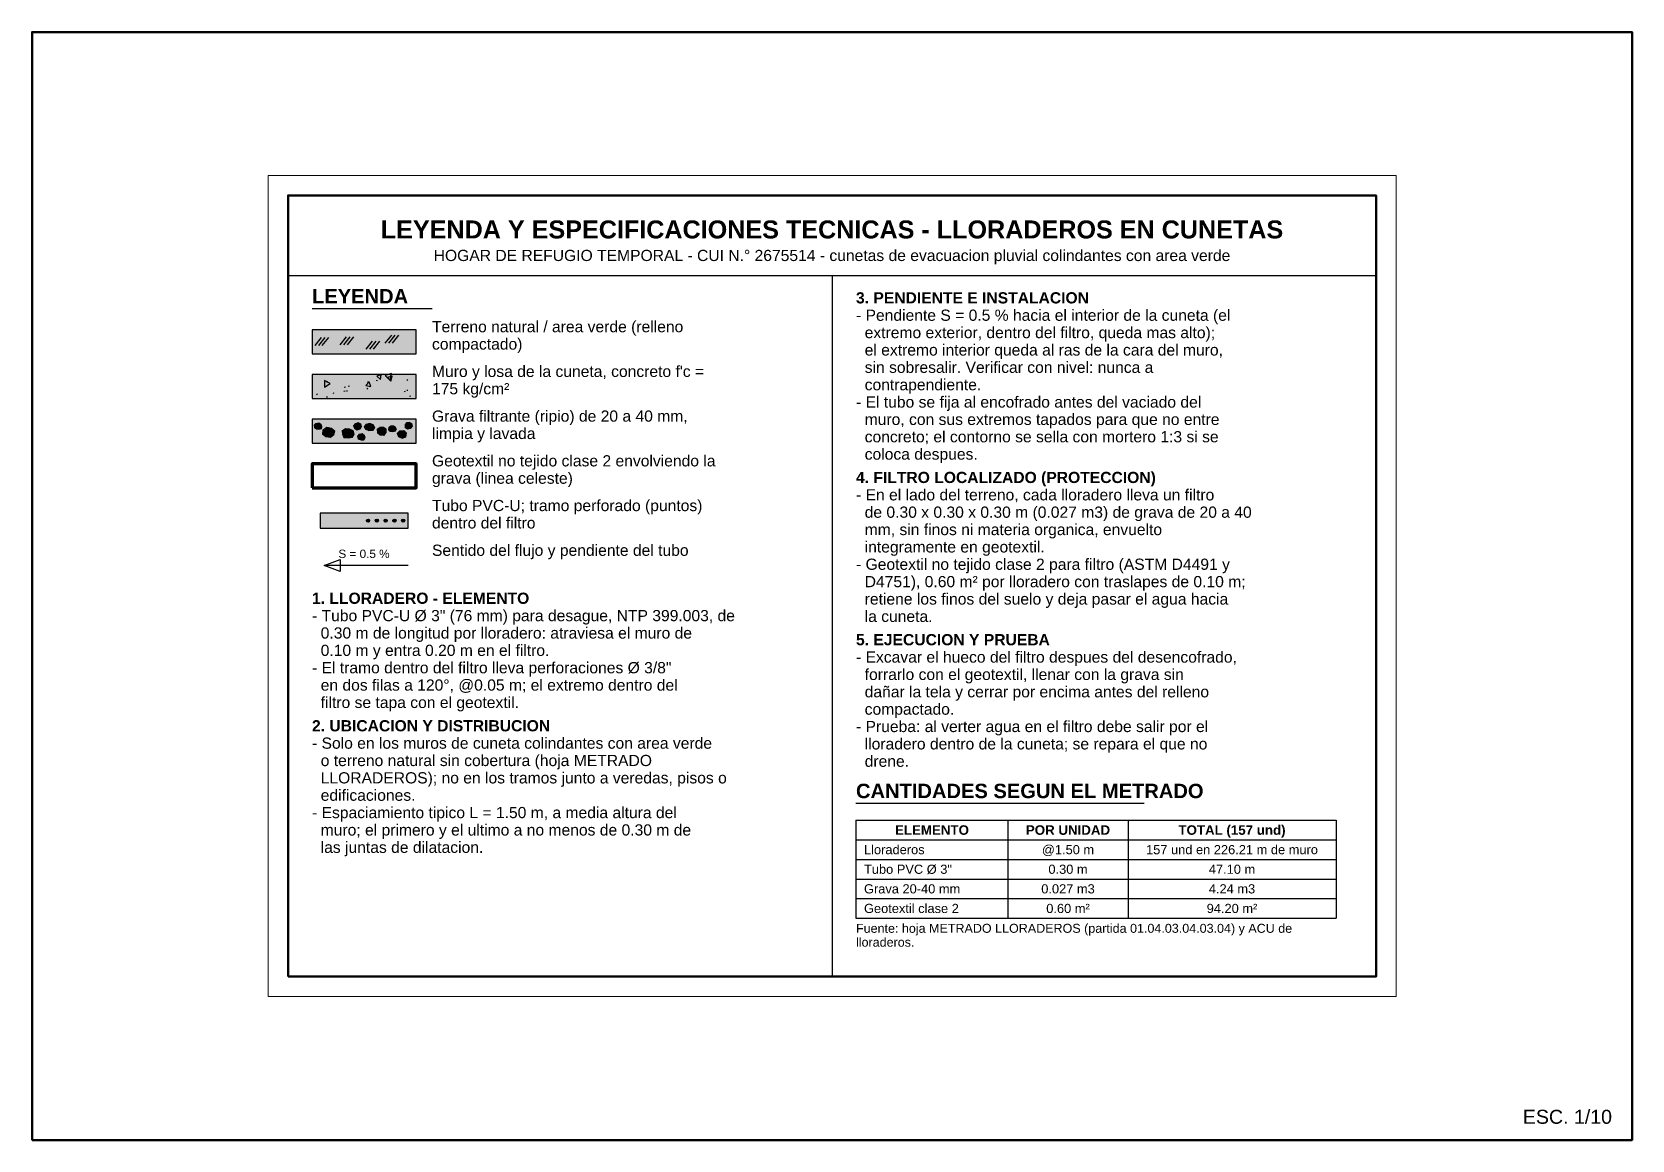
# Paper-space layout 'ESPECIFICACIONES 1-10' of a CAD drawing. Header units: metres, sheet in millimetres. Extents: x 10 to 410, y 10 to 287.
# The model-space entities are those that its viewports show. They can reach past a viewport. Long polylines and large blocks are cut down to what shows.
import ezdxf
from ezdxf.enums import TextEntityAlignment as Align

# ---------------------------------------------------------------- set-up
doc = ezdxf.new("R2010")
doc.units = ezdxf.units.M
for name, color, linetype in [('LEY-MARCO', 250, 'Continuous'), ('LEY-RELLENO', 8, 'Continuous'), ('LEY-SIMBOLO', 7, 'Continuous'), ('LEY-TEXTO', 7, 'Continuous'), ('LEY-TITULO', 160, 'Continuous')]:
    doc.layers.add(name, color=color, linetype=linetype)
doc.styles.add('ARIAL', font='arial.ttf')
doc.styles.add('ARIAL-N', font='arialbd.ttf')

# ---------------------------------------------------------------- blocks, each defined once
blk = doc.blocks.new('ESPEC_LLORADEROS')
at = {"layer": 'LEY-RELLENO', "true_color": 0xecdec8}
h = blk.add_hatch(color=7, dxfattribs=at)
h.dxf.hatch_style = 1
h.paths.add_polyline_path([(0.06, 1.9042), (0.32, 1.9042), (0.32, 1.9642), (0.06, 1.9642)])
at = {"layer": 'LEY-RELLENO', "true_color": 0xdeded8}
h = blk.add_hatch(color=7, dxfattribs=at)
h.dxf.hatch_style = 1
h.paths.add_polyline_path([(0.06, 1.7924), (0.32, 1.7924), (0.32, 1.8524), (0.06, 1.8524)])
at = {"layer": 'LEY-RELLENO', "true_color": 0xe8e0d0}
h = blk.add_hatch(color=7, dxfattribs=at)
h.dxf.hatch_style = 1
h.paths.add_polyline_path([(0.06, 1.6806), (0.32, 1.6806), (0.32, 1.7406), (0.06, 1.7406)])
at = {"layer": 'LEY-RELLENO', "true_color": 0xbaa88c}
h = blk.add_hatch(color=7, dxfattribs=at)
h.dxf.hatch_style = 1
h.paths.add_polyline_path([(0.0662, 1.7194), (0.0711, 1.7158), (0.0771, 1.7148), (0.0835, 1.7168), (0.0842, 1.7226), (0.0825, 1.7277), (0.077, 1.7313), (0.0699, 1.7302), (0.0652, 1.7254)])
at = {"layer": 'LEY-RELLENO', "true_color": 0xc4b69c}
h = blk.add_hatch(color=7, dxfattribs=at)
h.dxf.hatch_style = 1
h.paths.add_polyline_path([(0.0947, 1.6963), (0.1062, 1.6949), (0.1148, 1.7013), (0.1167, 1.7109), (0.1088, 1.7184), (0.0967, 1.7203), (0.0871, 1.7135), (0.0864, 1.7032)])
at = {"layer": 'LEY-RELLENO', "true_color": 0xb0a084}
h = blk.add_hatch(color=7, dxfattribs=at)
h.dxf.hatch_style = 1
h.paths.add_polyline_path([(0.164, 1.7243), (0.1663, 1.7173), (0.1729, 1.7135), (0.1802, 1.7157), (0.1836, 1.7218), (0.1824, 1.7287), (0.1756, 1.7322), (0.1684, 1.7301)])
at = {"layer": 'LEY-RELLENO', "true_color": 0xc4b69c}
h = blk.add_hatch(color=7, dxfattribs=at)
h.dxf.hatch_style = 1
h.paths.add_polyline_path([(0.2044, 1.7306), (0.1957, 1.728), (0.1904, 1.7216), (0.1942, 1.7145), (0.2024, 1.7112), (0.2119, 1.7126), (0.2173, 1.7198), (0.2126, 1.727)])
at = {"layer": 'LEY-RELLENO', "true_color": 0xb0a084}
h = blk.add_hatch(color=7, dxfattribs=at)
h.dxf.hatch_style = 1
h.paths.add_polyline_path([(0.2237, 1.7069), (0.2301, 1.7011), (0.2396, 1.7002), (0.2453, 1.7071), (0.2456, 1.7154), (0.2388, 1.7206), (0.2301, 1.7208), (0.2233, 1.7153)])
h = blk.add_hatch(color=7, dxfattribs=at)
h.dxf.hatch_style = 1
h.paths.add_polyline_path([(0.2689, 1.7205), (0.264, 1.7241), (0.2569, 1.7239), (0.2519, 1.7199), (0.2509, 1.7144), (0.2551, 1.7097), (0.2622, 1.7087), (0.2685, 1.7109), (0.2712, 1.7158)])
at = {"layer": 'LEY-RELLENO', "true_color": 0x968a76}
h = blk.add_hatch(color=7, dxfattribs=at)
h.dxf.hatch_style = 1
h.paths.add_polyline_path([(0.2927, 1.72), (0.2991, 1.7158), (0.3064, 1.7173), (0.311, 1.7229), (0.3092, 1.7296), (0.3036, 1.7334), (0.297, 1.7323), (0.2926, 1.7273)])
at = {"layer": 'LEY-RELLENO', "true_color": 0xb0a084}
h = blk.add_hatch(color=7, dxfattribs=at)
h.dxf.hatch_style = 1
h.paths.add_polyline_path([(0.1354, 1.7118), (0.1361, 1.7028), (0.1396, 1.694), (0.1501, 1.6936), (0.1606, 1.6949), (0.1657, 1.7036), (0.1625, 1.7127), (0.1536, 1.7169), (0.1438, 1.7173)])
at = {"layer": 'LEY-RELLENO', "true_color": 0xc4b69c}
h = blk.add_hatch(color=7, dxfattribs=at)
h.dxf.hatch_style = 1
h.paths.add_polyline_path([(0.1897, 1.6884), (0.1931, 1.6942), (0.1912, 1.7002), (0.1856, 1.7048), (0.1779, 1.7032), (0.1741, 1.6971), (0.1758, 1.6904), (0.1825, 1.6878)])
at = {"layer": 'LEY-RELLENO', "true_color": 0xbaa88c}
h = blk.add_hatch(color=7, dxfattribs=at)
h.dxf.hatch_style = 1
h.paths.add_polyline_path([(0.2963, 1.7054), (0.2895, 1.7125), (0.2797, 1.7113), (0.2733, 1.7046), (0.2766, 1.6963), (0.2851, 1.6927), (0.2943, 1.6961)])
at = {"layer": 'LEY-RELLENO', "true_color": 0xb4d6f6}
h = blk.add_hatch(color=151, dxfattribs=at)
h.dxf.hatch_style = 1
h.paths.add_polyline_path([(0.08, 1.468), (0.3, 1.468), (0.3, 1.506), (0.08, 1.506)])
at = {"layer": 'LEY-SIMBOLO'}
h = blk.add_hatch(color=7, dxfattribs=at)
edge = h.paths.add_edge_path()
edge.add_arc((0.2, 1.487), 0.004, 0, 360)
h = blk.add_hatch(color=7, dxfattribs=at)
edge = h.paths.add_edge_path()
edge.add_arc((0.222, 1.487), 0.004, 0, 360)
h = blk.add_hatch(color=7, dxfattribs=at)
edge = h.paths.add_edge_path()
edge.add_arc((0.244, 1.487), 0.004, 0, 360)
h = blk.add_hatch(color=7, dxfattribs=at)
edge = h.paths.add_edge_path()
edge.add_arc((0.266, 1.487), 0.004, 0, 360)
h = blk.add_hatch(color=7, dxfattribs=at)
edge = h.paths.add_edge_path()
edge.add_arc((0.288, 1.487), 0.004, 0, 360)
at = {"layer": 'LEY-MARCO', "color": 250}
for p, q in [((0, 2.1), (2.72, 2.1)), ((1.36, 2.1), (1.36, 0.3472))]:
    blk.add_line(p, q, dxfattribs=at)
at = {"layer": 'LEY-MARCO', "color": 8}
for p, q in [((1.42, 0.738), (2.62, 0.738)), ((1.42, 0.738), (1.42, 0.493)), ((1.8, 0.738), (1.8, 0.493)), ((2.1, 0.738), (2.1, 0.493)), ((2.62, 0.738), (2.62, 0.493)), ((1.42, 0.689), (2.62, 0.689)), ((1.42, 0.64), (2.62, 0.64)), ((1.42, 0.591), (2.62, 0.591)), ((1.42, 0.542), (2.62, 0.542)), ((1.42, 0.493), (2.62, 0.493))]:
    blk.add_line(p, q, dxfattribs=at)
at = {"layer": 'LEY-MARCO', "color": 250, "lineweight": 50}
blk.add_lwpolyline([(0, 0.3472), (2.72, 0.3472), (2.72, 2.3), (0, 2.3)], close=True, dxfattribs=at)
at = {"layer": 'LEY-RELLENO', "true_color": 0xa5845c}
for p, q in [((0.0678, 1.9251), (0.0838, 1.9451)), ((0.0768, 1.9251), (0.0928, 1.9451)), ((0.0858, 1.9251), (0.1018, 1.9451)), ((0.1304, 1.9263), (0.1464, 1.9463)), ((0.1394, 1.9263), (0.1554, 1.9463)), ((0.1484, 1.9263), (0.1644, 1.9463)), ((0.1955, 1.9155), (0.2115, 1.9355)), ((0.2045, 1.9155), (0.2205, 1.9355)), ((0.2135, 1.9155), (0.2295, 1.9355)), ((0.2433, 1.9309), (0.2593, 1.9509)), ((0.2523, 1.9309), (0.2683, 1.9509)), ((0.2613, 1.9309), (0.2773, 1.9509))]:
    blk.add_line(p, q, dxfattribs=at)
at = {"layer": 'LEY-RELLENO', "true_color": 0x787874}
for p, q in [((0.2531, 1.8401), (0.2561, 1.8404)), ((0.2558, 1.8469), (0.2572, 1.8495)), ((0.0709, 1.8024), (0.0734, 1.8041)), ((0.0974, 1.833), (0.1, 1.8345)), ((0.1158, 1.8047), (0.1131, 1.8059)), ((0.1398, 1.811), (0.1427, 1.8118)), ((0.1406, 1.821), (0.1436, 1.8215)), ((0.1478, 1.8095), (0.1479, 1.8125)), ((0.1508, 1.8234), (0.1537, 1.8244)), ((0.1992, 1.8153), (0.1983, 1.8182)), ((0.2017, 1.8328), (0.1987, 1.8333)), ((0.2234, 1.8366), (0.2205, 1.8372)), ((0.2911, 1.8096), (0.2937, 1.8111)), ((0.2995, 1.8375), (0.297, 1.8392)), ((0.2989, 1.8113), (0.2985, 1.8143)), ((0.0984, 1.7949), (0.0974, 1.7977)), ((0.3064, 1.7965), (0.3054, 1.7993))]:
    blk.add_line(p, q, dxfattribs=at)
for points in [[(0.2219, 1.8478), (0.231, 1.8399), (0.2333, 1.8518)], [(0.2428, 1.8498), (0.2554, 1.8384), (0.2589, 1.855)], [(0.2567, 1.8358), (0.2603, 1.8483), (0.2478, 1.8451)], [(0.1056, 1.8296), (0.0912, 1.8376), (0.0915, 1.8211)], [(0.2029, 1.8338), (0.1946, 1.8246), (0.2067, 1.8221)]]:
    blk.add_lwpolyline(points, close=True, dxfattribs=at)
at = {"layer": 'LEY-SIMBOLO', "color": 1}
blk.add_line((0.3, 1.3752), (0.09, 1.3752), dxfattribs=at)
at = {"layer": 'LEY-SIMBOLO', "color": 7}
for points in [[(0.06, 1.9042), (0.32, 1.9042), (0.32, 1.9642), (0.06, 1.9642)], [(0.06, 1.6806), (0.32, 1.6806), (0.32, 1.7406), (0.06, 1.7406)]]:
    blk.add_lwpolyline(points, close=True, dxfattribs=at)
at = {"layer": 'LEY-SIMBOLO', "color": 5}
for points in [[(0.06, 1.7924), (0.32, 1.7924), (0.32, 1.8524), (0.06, 1.8524)], [(0.08, 1.468), (0.3, 1.468), (0.3, 1.506), (0.08, 1.506)]]:
    blk.add_lwpolyline(points, close=True, dxfattribs=at)
at = {"layer": 'LEY-SIMBOLO', "lineweight": 13, "true_color": 0x464646}
for points in [[(0.0662, 1.7194), (0.0711, 1.7158), (0.0771, 1.7148), (0.0835, 1.7168), (0.0842, 1.7226), (0.0825, 1.7277), (0.077, 1.7313), (0.0699, 1.7302), (0.0652, 1.7254)], [(0.0947, 1.6963), (0.1062, 1.6949), (0.1148, 1.7013), (0.1167, 1.7109), (0.1088, 1.7184), (0.0967, 1.7203), (0.0871, 1.7135), (0.0864, 1.7032)], [(0.164, 1.7243), (0.1663, 1.7173), (0.1729, 1.7135), (0.1802, 1.7157), (0.1836, 1.7218), (0.1824, 1.7287), (0.1756, 1.7322), (0.1684, 1.7301)], [(0.2044, 1.7306), (0.1957, 1.728), (0.1904, 1.7216), (0.1942, 1.7145), (0.2024, 1.7112), (0.2119, 1.7126), (0.2173, 1.7198), (0.2126, 1.727)], [(0.2237, 1.7069), (0.2301, 1.7011), (0.2396, 1.7002), (0.2453, 1.7071), (0.2456, 1.7154), (0.2388, 1.7206), (0.2301, 1.7208), (0.2233, 1.7153)], [(0.2689, 1.7205), (0.264, 1.7241), (0.2569, 1.7239), (0.2519, 1.7199), (0.2509, 1.7144), (0.2551, 1.7097), (0.2622, 1.7087), (0.2685, 1.7109), (0.2712, 1.7158)], [(0.2927, 1.72), (0.2991, 1.7158), (0.3064, 1.7173), (0.311, 1.7229), (0.3092, 1.7296), (0.3036, 1.7334), (0.297, 1.7323), (0.2926, 1.7273)], [(0.1354, 1.7118), (0.1361, 1.7028), (0.1396, 1.694), (0.1501, 1.6936), (0.1606, 1.6949), (0.1657, 1.7036), (0.1625, 1.7127), (0.1536, 1.7169), (0.1438, 1.7173)], [(0.1897, 1.6884), (0.1931, 1.6942), (0.1912, 1.7002), (0.1856, 1.7048), (0.1779, 1.7032), (0.1741, 1.6971), (0.1758, 1.6904), (0.1825, 1.6878)], [(0.2963, 1.7054), (0.2895, 1.7125), (0.2797, 1.7113), (0.2733, 1.7046), (0.2766, 1.6963), (0.2851, 1.6927), (0.2943, 1.6961)]]:
    blk.add_lwpolyline(points, close=True, dxfattribs=at)
at = {"layer": 'LEY-SIMBOLO', "lineweight": 70, "true_color": 0x0096c8}
blk.add_lwpolyline([(0.06, 1.5688), (0.32, 1.5688), (0.32, 1.6288), (0.06, 1.6288)], close=True, dxfattribs=at)
at = {"layer": 'LEY-SIMBOLO', "color": 1}
blk.add_lwpolyline([(0.09, 1.3752), (0.13, 1.3902), (0.13, 1.3602)], close=True, dxfattribs=at)
at = {"layer": 'LEY-SIMBOLO', "color": 7}
for centre in [(0.2, 1.487), (0.222, 1.487), (0.244, 1.487), (0.266, 1.487), (0.288, 1.487)]:
    blk.add_circle(centre, 0.004, dxfattribs=at)
at = {"layer": 'LEY-TITULO', "color": 160}
for p, q in [((0.06, 2.0174), (0.36, 2.0174)), ((1.42, 0.7806), (2.14, 0.7806))]:
    blk.add_line(p, q, dxfattribs=at)
at = {"layer": 'LEY-TEXTO', "color": 7, "style": 'ARIAL'}
for s, height, p in [('HOGAR DE REFUGIO TEMPORAL - CUI N.° 2675514 - cunetas de evacuacion pluvial colindantes con area verde', 0.028, (1.36, 2.15)), ('@1.50 m', 0.02296, (1.95, 0.6645)), ('157 und en 226.21 m de muro', 0.02296, (2.36, 0.6645)), ('0.30 m', 0.02296, (1.95, 0.6155)), ('47.10 m', 0.02296, (2.36, 0.6155)), ('0.027 m3', 0.02296, (1.95, 0.5665)), ('4.24 m3', 0.02296, (2.36, 0.5665)), ('0.60 m²', 0.02296, (1.95, 0.5175)), ('94.20 m²', 0.02296, (2.36, 0.5175))]:
    blk.add_text(s, height=height, dxfattribs=at).set_placement(p, align=Align.MIDDLE_CENTER)
at = {"layer": 'LEY-TEXTO', "color": 160, "style": 'ARIAL-N'}
for s, p in [('3. PENDIENTE E INSTALACION', (1.42, 2.03)), ('4. FILTRO LOCALIZADO (PROTECCION)', (1.42, 1.581)), ('1. LLORADERO - ELEMENTO', (0.06, 1.279)), ('5. EJECUCION Y PRUEBA', (1.42, 1.1754)), ('2. UBICACION Y DISTRIBUCION', (0.06, 0.9602))]:
    blk.add_text(s, height=0.028, dxfattribs=at).set_placement(p)
at = {"layer": 'LEY-TEXTO', "color": 7, "style": 'ARIAL'}
for s, height, p in [('- Pendiente S = 0.5 % hacia el interior de la cuneta (el', 0.028, (1.42, 1.9866)), ('Terreno natural / area verde (relleno', 0.028, (0.36, 1.958)), ('  extremo exterior, dentro del filtro, queda mas alto);', 0.028, (1.42, 1.9432)), ('compactado)', 0.028, (0.36, 1.9146)), ('  el extremo interior queda al ras de la cara del muro,', 0.028, (1.42, 1.8998)), ('  sin sobresalir. Verificar con nivel: nunca a', 0.028, (1.42, 1.8564)), ("Muro y losa de la cuneta, concreto f'c =", 0.028, (0.36, 1.8462)), ('  contrapendiente.', 0.028, (1.42, 1.813)), ('175 kg/cm²', 0.028, (0.36, 1.8028)), ('Grava filtrante (ripio) de 20 a 40 mm,', 0.028, (0.36, 1.7344)), ('- El tubo se fija al encofrado antes del vaciado del', 0.028, (1.42, 1.7696)), ('limpia y lavada', 0.028, (0.36, 1.691)), ('  muro, con sus extremos tapados para que no entre', 0.028, (1.42, 1.7262)), ('  concreto; el contorno se sella con mortero 1:3 si se', 0.028, (1.42, 1.6828)), ('Geotextil no tejido clase 2 envolviendo la', 0.028, (0.36, 1.6226)), ('  coloca despues.', 0.028, (1.42, 1.6394)), ('grava (linea celeste)', 0.028, (0.36, 1.5792)), ('- En el lado del terreno, cada lloradero lleva un filtro', 0.028, (1.42, 1.5376)), ('Tubo PVC-U; tramo perforado (puntos)', 0.028, (0.36, 1.5108)), ('  de 0.30 x 0.30 x 0.30 m (0.027 m3) de grava de 20 a 40', 0.028, (1.42, 1.4942)), ('dentro del filtro', 0.028, (0.36, 1.4674)), ('  mm, sin finos ni materia organica, envuelto', 0.028, (1.42, 1.4508)), ('Sentido del flujo y pendiente del tubo', 0.028, (0.36, 1.399)), ('  integramente en geotextil.', 0.028, (1.42, 1.4074)), ('- Geotextil no tejido clase 2 para filtro (ASTM D4491 y', 0.028, (1.42, 1.364)), ('  D4751), 0.60 m² por lloradero con traslapes de 0.10 m;', 0.028, (1.42, 1.3206)), ('  retiene los finos del suelo y deja pasar el agua hacia', 0.028, (1.42, 1.2772)), ('- Tubo PVC-U Ø 3" (76 mm) para desague, NTP 399.003, de', 0.028, (0.06, 1.2356)), ('  la cuneta.', 0.028, (1.42, 1.2338)), ('  0.30 m de longitud por lloradero: atraviesa el muro de', 0.028, (0.06, 1.1922)), ('  0.10 m y entra 0.20 m en el filtro.', 0.028, (0.06, 1.1488)), ('- Excavar el hueco del filtro despues del desencofrado,', 0.028, (1.42, 1.132)), ('- El tramo dentro del filtro lleva perforaciones Ø 3/8"', 0.028, (0.06, 1.1054)), ('  en dos filas a 120°, @0.05 m; el extremo dentro del', 0.028, (0.06, 1.062)), ('  forrarlo con el geotextil, llenar con la grava sin', 0.028, (1.42, 1.0886)), ('  filtro se tapa con el geotextil.', 0.028, (0.06, 1.0186)), ('  dañar la tela y cerrar por encima antes del relleno', 0.028, (1.42, 1.0452)), ('  compactado.', 0.028, (1.42, 1.0018)), ('- Prueba: al verter agua en el filtro debe salir por el', 0.028, (1.42, 0.9584)), ('- Solo en los muros de cuneta colindantes con area verde', 0.028, (0.06, 0.9168)), ('  lloradero dentro de la cuneta; se repara el que no', 0.028, (1.42, 0.915)), ('  o terreno natural sin cobertura (hoja METRADO', 0.028, (0.06, 0.8734)), ('  drene.', 0.028, (1.42, 0.8716)), ('  LLORADEROS); no en los tramos junto a veredas, pisos o', 0.028, (0.06, 0.83)), ('  edificaciones.', 0.028, (0.06, 0.7866)), ('- Espaciamiento tipico L = 1.50 m, a media altura del', 0.028, (0.06, 0.7432)), ('  muro; el primero y el ultimo a no menos de 0.30 m de', 0.028, (0.06, 0.6998)), ('  las juntas de dilatacion.', 0.028, (0.06, 0.6564)), ('Fuente: hoja METRADO LLORADEROS (partida 01.04.03.04.03.04) y ACU de', 0.0224, (1.42, 0.4566)), ('lloraderos.', 0.0224, (1.42, 0.4219))]:
    blk.add_text(s, height=height, dxfattribs=at).set_placement(p)
at = {"layer": 'LEY-TEXTO', "color": 6, "style": 'ARIAL'}
blk.add_text('S = 0.5 %', height=0.021, dxfattribs=at).set_placement((0.19, 1.3872), align=Align.BOTTOM_CENTER)
at = {"layer": 'LEY-TEXTO', "color": 160, "style": 'ARIAL-N'}
for s, p in [('ELEMENTO', (1.61, 0.7135)), ('POR UNIDAD', (1.95, 0.7135)), ('TOTAL (157 und)', (2.36, 0.7135))]:
    blk.add_text(s, height=0.0238, dxfattribs=at).set_placement(p, align=Align.MIDDLE_CENTER)
at = {"layer": 'LEY-TEXTO', "color": 7, "style": 'ARIAL'}
for s, p in [('Lloraderos', (1.44, 0.6645)), ('Tubo PVC Ø 3"', (1.44, 0.6155)), ('Grava 20-40 mm', (1.44, 0.5665)), ('Geotextil clase 2', (1.44, 0.5175))]:
    blk.add_text(s, height=0.02296, dxfattribs=at).set_placement(p, align=Align.MIDDLE_LEFT)
at = {"layer": 'LEY-TITULO', "color": 160, "style": 'ARIAL-N'}
blk.add_text('LEYENDA Y ESPECIFICACIONES TECNICAS - LLORADEROS EN CUNETAS', height=0.045, dxfattribs=at).set_placement((1.36, 2.215), align=Align.MIDDLE_CENTER)
for s, p in [('LEYENDA', (0.06, 2.03)), ('CANTIDADES SEGUN EL METRADO', (1.42, 0.7932))]:
    blk.add_text(s, height=0.036, dxfattribs=at).set_placement(p)

msp = doc.modelspace()

# ---------------------------------------------------------------- block references
msp.add_blockref('ESPEC_LLORADEROS', (0, 0))

psp = doc.layouts.new('ESPECIFICACIONES 1-10')

# ---------------------------------------------------------------- linework, layer by layer
at = {"layer": 'LEY-MARCO', "lineweight": 50}
psp.add_lwpolyline([(10, 10), (410, 10), (410, 287), (10, 287)], close=True, dxfattribs=at)

# ---------------------------------------------------------------- texts
at = {"layer": 'LEY-TEXTO', "style": 'ARIAL'}
psp.add_text('ESC. 1/10', height=3.5, dxfattribs=at).set_placement((405, 13), align=Align.BOTTOM_RIGHT)

# ---------------------------------------------------------------- viewports
at = {"layer": 'VIEWPORTS'}
psp.add_viewport(center=(210, 148.5), size=(282, 205.284), view_center_point=(1.36, 1.3236), view_height=2.05284, dxfattribs=at)

doc.saveas('drawing.dxf')
